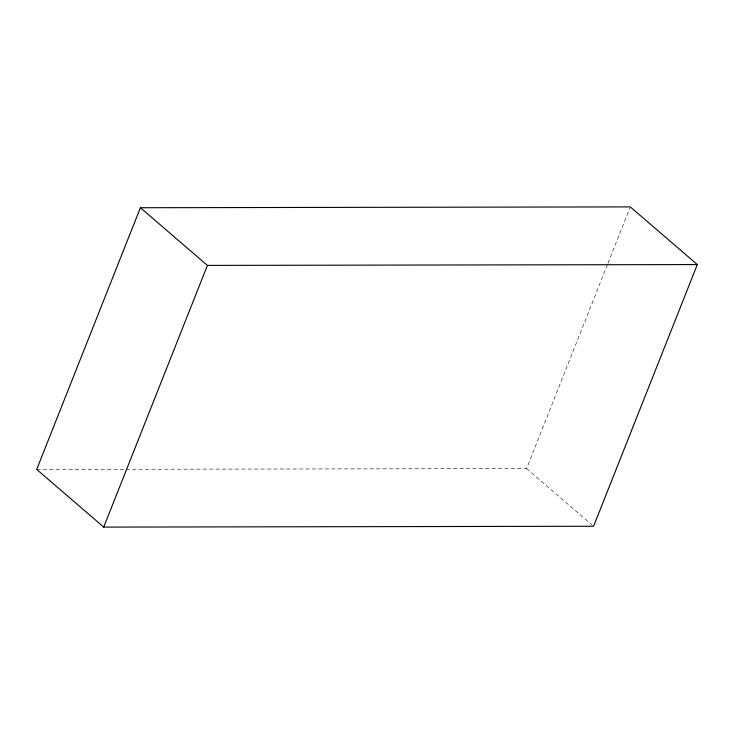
<?xml version="1.0" encoding="UTF-8"?>
<svg xmlns="http://www.w3.org/2000/svg" width="734" height="734" viewBox="0 0 734 734"><rect width="100%" height="100%" fill="white"/><g stroke="black" fill="none" stroke-linecap="round" stroke-linejoin="round"><path stroke-width="0.55" stroke-dasharray="3.67 2.75" d="M125.982 469.274L526.581 468.595L607.523 264.341M607.945 263.277L629.864 207.961M36.7 469.43L124.835 469.283M526.581 468.595L591.879 524.792"/><path stroke-width="1.1" d="M140.405 207.731L36.7 469.43L103.714 527.104L593.595 526.269L697.3 264.57L630.286 206.896L140.405 207.731L207.419 265.405L697.3 264.57M103.714 527.104L207.419 265.405"/></g></svg>
